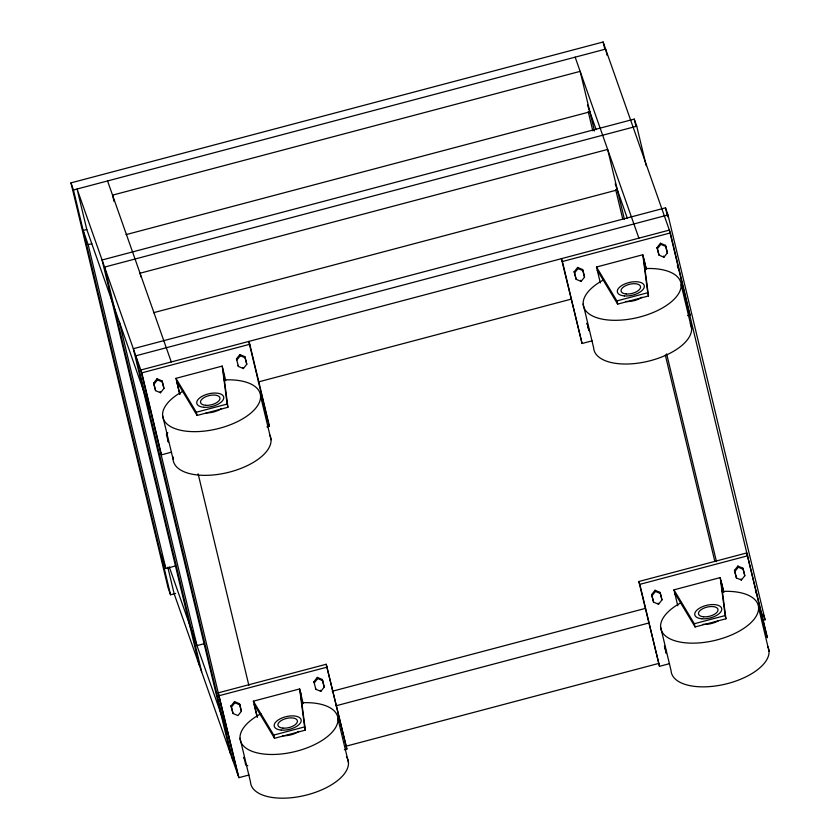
<?xml version="1.0" encoding="UTF-8"?>
<svg xmlns="http://www.w3.org/2000/svg" width="840" height="840" viewBox="0 0 840 840"><rect width="100%" height="100%" fill="white"/><g stroke="black" fill="none" stroke-linecap="round" stroke-linejoin="round"><path stroke-width="1.26" d="M153.647 383.093L157.059 378.777L162.015 380.877L162.414 382.011L163.958 388.437L160.534 392.753L155.578 390.653L153.647 383.093L155.578 390.653M154.035 384.227L157.458 379.901L157.059 378.777M167.969 440.874L168.368 441.998L166.435 434.448L167.8 432.716M238.413 366.45L236.481 358.89L239.894 354.575L244.86 356.675L246.792 364.235L243.38 368.55L238.413 366.45L238.025 365.316M239.894 354.575L240.293 355.698L236.88 360.024L236.481 358.89M574.214 271.761L577.637 267.435L582.593 269.546L582.992 270.669L584.525 277.095L581.112 281.421L576.156 279.31L574.214 271.761L576.156 279.31M231.073 705.925L234.497 701.61L239.453 703.71L239.852 704.844L241.385 711.27L237.972 715.586L233.016 713.486L231.073 705.925L233.016 713.486M231.472 707.06L234.885 702.734L234.497 701.61M574.613 272.885L578.025 268.569L577.637 267.435M315.851 689.283L313.908 681.734L317.331 677.408L322.287 679.508L324.23 687.068L320.806 691.383L315.851 689.283L315.452 688.159M657.048 247.559L660.471 243.243L665.427 245.343L665.826 246.466L667.37 252.893L663.947 257.219L658.99 255.108L657.048 247.559L658.99 255.108M657.447 248.682L660.87 244.367L660.471 243.243M317.331 677.408L317.73 678.531L314.307 682.857L313.908 681.734M651.651 594.594L655.063 590.279L660.02 592.379L660.419 593.502L661.962 599.928L658.55 604.254L653.583 602.154L651.651 594.594L653.583 602.154M652.04 595.728L655.462 591.402L655.063 590.279M734.486 570.392L737.898 566.076L742.865 568.176L743.253 569.3L744.797 575.726L741.384 580.051L736.418 577.952L734.486 570.392L736.418 577.952M734.885 571.525L738.297 567.2L737.898 566.076M175.613 593.439L170.552 594.783L168.053 587.685L70.959 182.879L603.12 42L670.351 232.932L690.018 314.916L687.509 315.578M70.959 182.879L73.458 189.977L605.619 49.098L607.142 55.461M86.814 229.488L83.16 230.454L88.158 244.65L165.837 568.501L175.591 565.919M88.158 244.65L91.823 243.684M126.053 234.623L589.859 111.836M646.202 165.679L636.741 126.21L634.242 119.112L102.081 259.99L199.174 664.808M636.741 126.21L104.58 267.089L201.673 671.905M153.552 312.701L617.358 189.913M762.542 620.424L765.082 619.752L667.989 214.935L665.49 207.837L133.329 348.716L230.422 753.533M667.989 214.935L135.828 355.814L232.922 760.63M150.528 410.487L86.793 229.488L77.081 189.011L141.823 372.844L249.785 344.274L269.441 426.248L266.931 426.909M592.106 340.83L582.057 343.497L561.393 258.678L562.401 261.513L670.351 232.932M179.76 394.254L175.948 378.346L222.212 366.093L225.719 380.73M600.337 282.912L596.516 267.015L642.789 254.762L646.296 269.399M258.3 381.959L571.305 299.103M175.948 378.346L196.308 412.241L227.157 404.072L222.212 366.093M596.516 267.015L616.885 300.909L647.735 292.74L642.789 254.762M179.855 394.107L176.715 381.56L197.085 415.454L227.923 407.284L222.989 369.306L223.377 370.44M597.681 271.352L597.293 270.228L617.652 304.122L648.501 295.953L643.555 257.975L646.391 269.252M160.482 451.983L161.49 454.829L171.528 452.172M204.278 643.682L196.959 645.614L119.291 321.762M344.369 749.742L346.878 749.081L326.214 664.262L218.253 692.843L238.917 777.662L248.966 775.005M669.533 663.663L659.495 666.33L638.831 581.511L746.792 552.93L767.445 637.749L765.587 632.447M219.251 695.678L327.212 667.107M638.831 581.511L639.828 584.346L747.789 555.765M257.197 717.087L253.376 701.179L299.649 688.937L303.156 703.563M677.764 605.745L673.953 589.848L720.216 577.595L723.734 592.231M332.241 691.278L645.246 608.423M335.969 705.81L648.974 622.954M253.376 701.179L273.745 735.074L304.594 726.904L299.649 688.937M673.953 589.848L694.312 623.742L725.162 615.573L720.216 577.595M257.281 716.94L254.153 704.393L274.512 738.287L305.361 730.118L300.416 692.15L300.815 693.273M675.119 594.184L674.72 593.061L695.09 626.955L725.928 618.786L720.993 580.808L723.818 592.095M345.681 746.298L658.686 663.432M660.87 244.367L665.826 246.466M578.025 268.569L582.992 270.669M240.293 355.698L245.249 357.808M738.297 567.2L743.253 569.3M157.458 379.901L162.414 382.011M655.462 591.402L660.419 593.502M317.73 678.531L322.686 680.642M234.885 702.734L239.852 704.844M245.406 763.707L245.805 764.831L247.79 765.681M677.334 265.65L679.067 270.575M689.346 313.026L690.018 314.916M667.37 252.893L665.427 245.343M663.548 256.095L663.947 257.219M575.148 57.162L638.894 238.161M587.465 105.032L596.138 129.654M615.216 183.834L627.354 218.305M755.444 590.73L756.746 594.426M762.993 613.841L765.082 619.752M744.797 575.726L742.865 568.176M740.985 578.928L741.384 580.051M584.525 277.095L582.593 269.546M580.713 280.298L581.112 281.421M661.962 599.928L660.02 592.379M658.15 603.13L658.55 604.254M249.785 344.274L248.777 341.429L268.139 422.153M268.443 423.413L269.441 426.248M246.792 364.235L244.86 356.675M242.981 367.427L243.38 368.55M346.878 749.081L326.214 664.262M324.23 687.068L322.287 679.508M320.407 690.26L320.806 691.383M107.552 180.947L171.286 361.945M163.958 388.437L162.015 380.877M160.146 391.629L160.534 392.753M166.435 434.448L166.824 435.572M241.385 711.27L239.453 703.71M244.262 758.404L243.863 757.281L245.805 764.831M169.239 566.885L228.207 734.339M160.839 554.305L165.837 568.501M238.917 777.662L174.174 593.827L167.811 567.263M665.49 207.837L667.622 216.752M766.448 634.904L669.354 230.097L140.826 370.01L237.92 774.827M681.135 284.739L691.614 328.44M758.562 607.572L769.041 651.273M634.242 119.112L635.764 125.486M603.12 42L604.643 48.363M666.645 353.871L716.489 561.687M665.312 354.974L714.861 561.519M647.735 292.74L648.501 295.953M725.162 615.573L725.928 618.786M624.393 219.24L607.646 149.436L140.038 273.221L140.952 277.011M615.72 189.746L622.755 219.072M594.447 130.966L580.157 71.358L112.55 195.143L114.061 201.464M588.231 111.668L592.809 130.798M616.885 300.909L617.652 304.122M694.312 623.742L695.09 626.955M583.159 304.059L593.639 347.76A50.075 23.793 -13.5 0 0 649.121 361.011A50.075 23.793 -13.5 0 0 690.249 323.642M660.587 626.892L671.066 670.593A50.075 23.793 -13.5 0 0 726.548 683.844A50.075 23.793 -13.5 0 0 767.687 646.475M562.401 261.513L582.057 343.497M639.828 584.346L659.495 666.33M260.558 396.07L271.036 439.772M337.995 718.904L348.474 762.605M227.157 404.072L227.923 407.284M304.594 726.904L305.361 730.118M196.308 412.241L197.085 415.454M273.745 735.074L274.512 738.287M198.125 473.823L248.882 685.472M162.582 415.401L173.061 459.092M240.02 738.234L250.499 781.935A50.075 23.793 -13.5 0 0 307.241 794.85A50.075 23.793 -13.5 0 0 346.447 756.714M141.823 372.844L161.49 454.829M73.458 189.977L170.552 594.783M301.592 702.765A50.075 23.793 -13.5 0 1 332.157 732.175A50.075 23.793 -13.5 0 1 256.421 752.703A50.075 23.793 -13.5 0 1 260.946 713.779M298.83 731.377A13.818 6.562 -13.5 0 1 282.576 735.651M644.731 268.601A50.075 23.793 -13.5 0 1 675.528 297.759A50.075 23.793 -13.5 0 1 600.275 318.707A50.075 23.793 -13.5 0 1 602.931 280.235M641.97 297.203A13.818 6.562 -13.5 0 1 625.716 301.476M224.154 379.932A50.075 23.793 -13.5 0 1 254.73 409.343A50.075 23.793 -13.5 0 1 178.983 429.87A50.075 23.793 -13.5 0 1 183.519 390.947M269.682 434.973A50.075 23.793 -13.5 0 1 226.422 472.846A50.075 23.793 -13.5 0 1 173.135 456.971M221.393 408.544A13.818 6.562 -13.5 0 1 206.199 412.87M722.159 591.433A50.075 23.793 -13.5 0 1 752.735 620.844A50.075 23.793 -13.5 0 1 676.988 641.372A50.075 23.793 -13.5 0 1 681.524 602.448M718.557 620.602A13.818 6.562 -13.5 0 1 703.143 624.309M587.401 324.24L587.002 323.117L588.945 330.666L587.401 324.24M664.839 647.073L664.44 645.95L666.372 653.499L664.839 647.073M281.243 730.097A13.818 6.562 -13.5 0 0 301.193 720.352A13.818 6.562 -13.5 0 0 280.592 718.61A13.818 6.562 -13.5 0 0 281.243 730.097M283.028 728.133A9.975 4.736 -13.5 0 0 297.433 721.098A9.975 4.736 -13.5 0 0 282.555 719.838A9.975 4.736 -13.5 0 0 283.028 728.133M624.383 295.932A13.818 6.562 -13.5 0 0 644.332 286.188A13.818 6.562 -13.5 0 0 623.731 284.445A13.818 6.562 -13.5 0 0 624.383 295.932M626.168 293.969A9.975 4.736 -13.5 0 0 640.574 286.933A9.975 4.736 -13.5 0 0 625.695 285.663A9.975 4.736 -13.5 0 0 626.168 293.969M203.816 407.264A13.818 6.562 -13.5 0 0 223.755 397.519A13.818 6.562 -13.5 0 0 203.154 395.776A13.818 6.562 -13.5 0 0 203.816 407.264M205.601 405.3A9.975 4.736 -13.5 0 0 219.996 398.265A9.975 4.736 -13.5 0 0 205.128 397.005A9.975 4.736 -13.5 0 0 205.601 405.3M701.82 618.765A13.818 6.562 -13.5 0 0 721.76 609.021A13.818 6.562 -13.5 0 0 701.159 607.278A13.818 6.562 -13.5 0 0 701.82 618.765M703.605 616.801A9.975 4.736 -13.5 0 0 718.011 609.767A9.975 4.736 -13.5 0 0 703.133 608.496A9.975 4.736 -13.5 0 0 703.605 616.801"/></g></svg>
